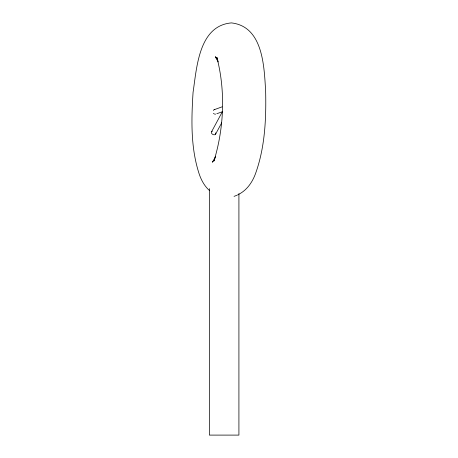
<?xml version="1.0" encoding="UTF-8"?>
<svg xmlns="http://www.w3.org/2000/svg" width="458" height="458" viewBox="0 0 458 458"><rect width="100%" height="100%" fill="white"/><g stroke="black" fill="none" stroke-linecap="round" stroke-linejoin="round"><path stroke-width="0.69" d="M211.585 131.721L222.445 111.569M215.581 134.177L221.689 122.841M213.6 160.626L212.392 162.218L215.586 156.544L213.949 160.998C224.094 128.131 225.617 90.587 216.823 57.261L218.214 61.939L215.317 56.695L216.811 58.945M237.862 194.759C247.102 190.391 252.931 181.534 256.062 172.065C265.033 146.302 266.241 118.473 265.651 91.423C264.151 67.194 263.379 26.558 231.422 22.9C198.732 25.717 196.763 67.824 193.07 92.298C191.375 118.811 190.585 146.194 198.52 171.853C200.535 178.763 204.033 185.793 209.512 190.568M234.044 196.379L237.29 195.119M214.201 109.697L222.078 106.857M216.811 113.727L222.067 111.832M238.916 193.637L238.916 435.1L209.363 435.1L209.363 188.639M215.666 132.843A2.347 1.666 28.3 0 1 214.499 134.772A2.347 1.666 28.3 0 1 211.653 133.37A2.347 1.666 28.3 0 1 212.323 131.2M215.604 114.139A2.347 2.227 70.2 0 1 214.447 114.008M213.92 113.721A2.347 2.227 70.2 0 1 213.485 113.298M213.325 110.458A2.347 2.227 70.2 0 1 214.756 109.525"/></g></svg>
